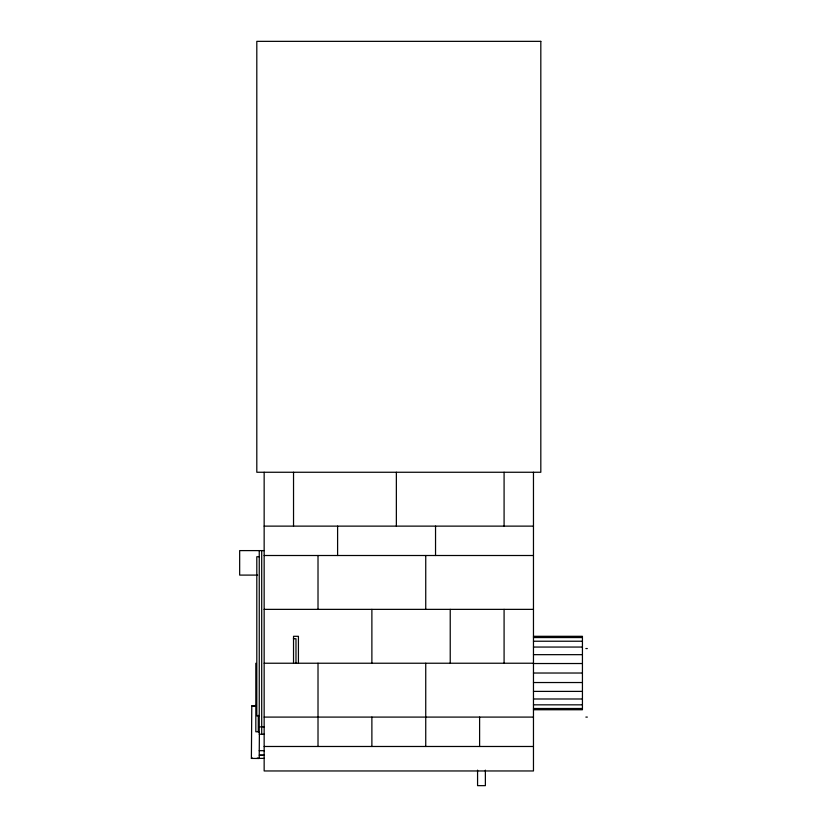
<?xml version="1.0" encoding="UTF-8"?>
<svg xmlns="http://www.w3.org/2000/svg" width="827" height="827" viewBox="0 0 827 827"><rect width="100%" height="100%" fill="white"/><g stroke="black" fill="none" stroke-linecap="round" stroke-linejoin="round"><path stroke-width="1.24" d="M477.572 770.154L477.572 785.65L485.377 785.65L485.366 770.154M257.269 758.059L259.223 758.483L251.387 758.421L251.78 705.927L255.688 705.483M259.254 750.73L259.389 734.107M251.387 758.421L252.535 758.101M264.154 526.127L533.467 526.127M264.154 550.606L239.665 550.606L239.665 575.096L257.704 575.096M264.154 555.506L533.467 555.506M259.254 556.726L256.804 556.726L256.804 715.872L259.254 715.872M264.154 609.365L533.467 609.365M533.467 636.304L582.435 636.304L582.435 709.752L533.467 709.752M533.467 637.555L582.435 637.555M293.399 638.744L295.983 638.744L295.983 663.233M533.467 641.225L582.435 641.225M533.467 647.055L582.435 647.055M585.867 648.544L587.335 648.544M533.467 654.664L582.435 654.664M264.154 663.233L533.467 663.233M533.467 663.523L582.435 663.523M533.467 673.023L582.435 673.023M533.467 682.533L582.435 682.533M533.467 691.393L582.435 691.393M533.467 698.991L582.435 698.991M533.467 704.831L582.435 704.831M533.467 708.501L582.435 708.501M264.154 717.092L533.467 717.092M585.867 717.092L587.335 717.092M259.254 726.892L264.154 726.892M259.254 731.781L255.822 731.781L255.822 663.233M264.154 734.231L259.254 734.231L259.254 550.606M264.154 746.481L533.467 746.481M264.423 750.689L259.254 750.689L259.254 758.38L264.423 758.38M264.413 755.206L259.254 755.206L264.423 755.227M255.698 706.423L251.78 705.927M533.467 472.258L533.467 770.96L264.154 770.96L264.154 472.258M504.088 472.258L504.088 526.127M504.088 609.365L504.088 663.233M479.608 717.092L479.608 746.481M450.229 609.365L450.229 663.233M435.54 526.127L435.54 555.506M425.74 555.506L425.74 609.365M425.74 663.233L425.74 746.481M396.36 472.258L396.36 526.127M371.881 609.365L371.881 663.233M371.881 717.092L371.881 746.481M337.602 526.127L337.602 555.506M318.013 555.506L318.013 609.365M318.013 663.233L318.013 746.481M298.423 663.233L298.423 636.304L293.533 636.304L293.533 663.233M293.533 472.258L293.533 526.127M261.704 550.606L261.704 734.231M258.272 715.283L258.272 731.781M540.817 41.35L256.804 41.35L256.804 472.258L540.817 472.258L540.817 41.35"/></g></svg>
